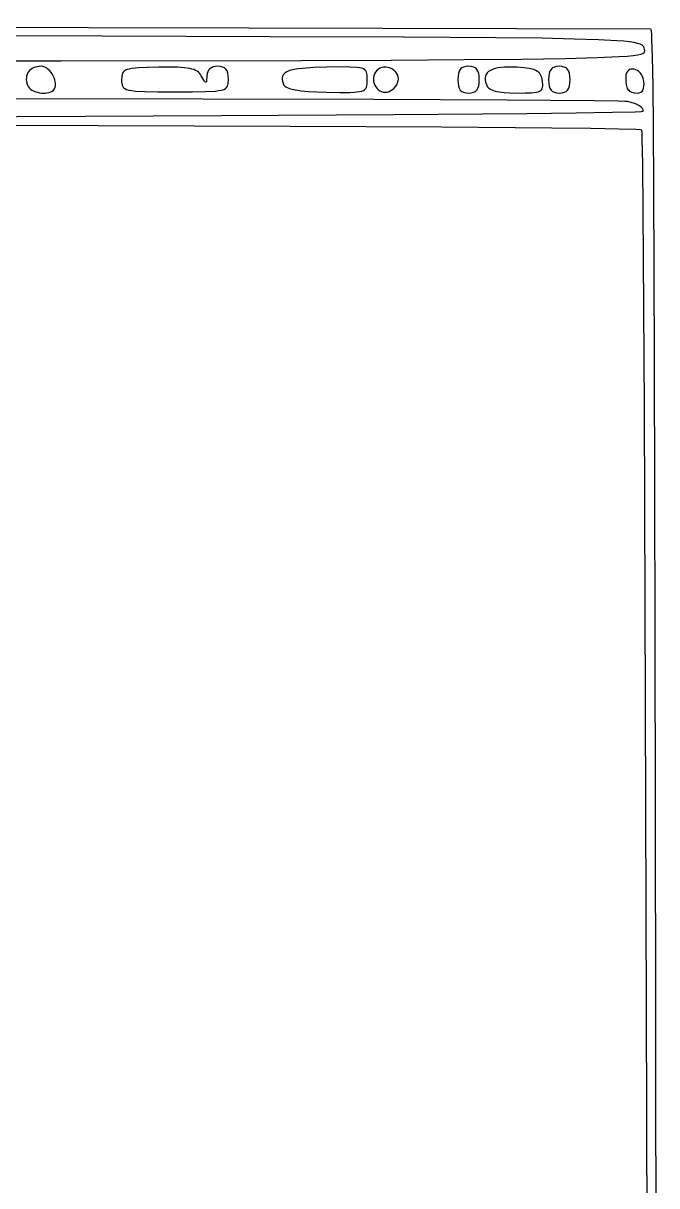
# Model space of a CAD drawing. Header units: millimetres. Extents: x -4.58 to 1.11, y 0.34 to 8.32.
# Drawn here: x -0.205 to 1.114, y 5.903 to 8.323 of the extents above; entities that cross this region are included whole.
import ezdxf

# ---------------------------------------------------------------- set-up
doc = ezdxf.new("R2010")
doc.units = ezdxf.units.MM

msp = doc.modelspace()

# ---------------------------------------------------------------- linework, layer by layer
at = {"flags": 128}
for points in [[(-4.581667, 1.453139), (-4.574238, 5.087635), (-4.569544, 7.208322), (-4.566944, 8.258736), (-4.566667, 8.323028), (-1.736111, 8.317444), (0.26479, 8.31338), (1.100639, 8.311472), (1.101006, 8.311191), (1.101364, 8.310339), (1.102049, 8.3066), (1.102698, 8.299617), (1.103312, 8.288752), (1.104442, 8.252815), (1.105453, 8.193675), (1.106362, 8.106221), (1.107184, 7.985338), (1.108623, 7.622835), (1.109893, 7.065263), (1.111113, 6.271716), (1.113889, 3.813083)], [(1.088889, 8.265514), (1.088688, 8.268993), (1.087916, 8.272082), (1.086319, 8.274812), (1.083643, 8.277214), (1.079634, 8.27932), (1.074039, 8.28116), (1.066604, 8.282765), (1.057075, 8.284168), (1.045198, 8.2854), (1.030719, 8.28649), (0.992942, 8.288375), (0.941712, 8.290073), (0.875, 8.291833), (0.778911, 8.292939), (0.586576, 8.294028), (0.309546, 8.295072), (-0.040625, 8.296043), (-0.91418, 8.297656), (-1.941667, 8.298639)], [(-1.727778, 8.2445), (-0.816213, 8.244574), (-0.12607, 8.244918), (0.373437, 8.245762), (0.561322, 8.246443), (0.713092, 8.247335), (0.832595, 8.248467), (0.92368, 8.249867), (0.990194, 8.251565), (1.035986, 8.253588), (1.052313, 8.254731), (1.064903, 8.255966), (1.074236, 8.257297), (1.080794, 8.258727), (1.085057, 8.26026), (1.087506, 8.2619), (1.088623, 8.26365), (1.088889, 8.265514)], [(-0.141944, 8.183972), (-0.139898, 8.186644), (-0.138548, 8.189782), (-0.137848, 8.193298), (-0.137753, 8.197105), (-0.138217, 8.201114), (-0.139196, 8.205236), (-0.140644, 8.209385), (-0.142516, 8.21347), (-0.144766, 8.217406), (-0.147349, 8.221103), (-0.15022, 8.224472), (-0.153333, 8.227427), (-0.156644, 8.229879), (-0.160106, 8.231739), (-0.163675, 8.23292), (-0.167306, 8.233333), (-0.17174, 8.233133), (-0.175882, 8.232544), (-0.17972, 8.231586), (-0.183239, 8.230276), (-0.186426, 8.228633), (-0.189268, 8.226676), (-0.191752, 8.224424), (-0.193865, 8.221894), (-0.195592, 8.219106), (-0.19692, 8.216077), (-0.197837, 8.212827), (-0.198329, 8.209374), (-0.198382, 8.205737), (-0.197984, 8.201933), (-0.19712, 8.197983), (-0.195778, 8.193903), (-0.194313, 8.19106), (-0.192237, 8.188447), (-0.189626, 8.186078), (-0.186556, 8.183968), (-0.183105, 8.182131), (-0.179349, 8.18058), (-0.175365, 8.17933), (-0.171231, 8.178396), (-0.167022, 8.177791), (-0.162817, 8.177529), (-0.158691, 8.177626), (-0.154721, 8.178094), (-0.150985, 8.178949), (-0.147559, 8.180204), (-0.14452, 8.181874), (-0.141944, 8.183972)], [(0.222222, 8.206889), (0.221924, 8.213488), (0.221, 8.219048), (0.21941, 8.223618), (0.217111, 8.227247), (0.214063, 8.229983), (0.210222, 8.231877), (0.205549, 8.232977), (0.2, 8.233333), (0.195127, 8.232987), (0.190757, 8.231971), (0.186931, 8.230323), (0.183691, 8.22808), (0.18108, 8.225278), (0.179141, 8.221954), (0.177915, 8.218146), (0.177444, 8.213889), (0.176993, 8.203555), (0.17644, 8.200962), (0.176032, 8.200308), (0.175519, 8.200082), (0.174119, 8.200912), (0.172126, 8.203449), (0.165917, 8.213639), (0.164117, 8.21641), (0.162078, 8.218908), (0.159743, 8.221144), (0.157058, 8.223129), (0.153967, 8.224875), (0.150415, 8.226391), (0.146347, 8.227689), (0.141707, 8.228781), (0.130489, 8.230389), (0.116321, 8.231303), (0.098759, 8.231611), (0.077361, 8.231403), (0.053313, 8.230842), (0.034822, 8.229997), (0.021164, 8.228623), (0.01592, 8.22766), (0.011613, 8.226472), (0.008152, 8.22503), (0.005446, 8.223301), (0.003404, 8.221256), (0.001937, 8.218864), (0.000954, 8.216093), (0.000364, 8.212915), (0, 8.205208), (0.000067, 8.20098), (0.000365, 8.197262), (0.001041, 8.194021), (0.002242, 8.191226), (0.004115, 8.188842), (0.006808, 8.186838), (0.010466, 8.185181), (0.015238, 8.183837), (0.021269, 8.182774), (0.028708, 8.181959), (0.048393, 8.180943), (0.075469, 8.180525), (0.111111, 8.180444), (0.147356, 8.18051), (0.174714, 8.180906), (0.194436, 8.181931), (0.201824, 8.182771), (0.207771, 8.18388), (0.212433, 8.185295), (0.215967, 8.187053), (0.218529, 8.189191), (0.220275, 8.191747), (0.221361, 8.194758), (0.221944, 8.19826), (0.222222, 8.206889)], [(0.511111, 8.205556), (0.510883, 8.214499), (0.510425, 8.218127), (0.509582, 8.221241), (0.50824, 8.223875), (0.506282, 8.226067), (0.503593, 8.227852), (0.500057, 8.229266), (0.495559, 8.230344), (0.489981, 8.231124), (0.475129, 8.231929), (0.454573, 8.231968), (0.427389, 8.231528), (0.399112, 8.230653), (0.376571, 8.229097), (0.367312, 8.22801), (0.35932, 8.226686), (0.35254, 8.225104), (0.346917, 8.223241), (0.342394, 8.221077), (0.338917, 8.218588), (0.33643, 8.215753), (0.334877, 8.212549), (0.334204, 8.208955), (0.334354, 8.204949), (0.335272, 8.200508), (0.336903, 8.195611), (0.337901, 8.193818), (0.339483, 8.192136), (0.341657, 8.190564), (0.344428, 8.189101), (0.347804, 8.187745), (0.351791, 8.186496), (0.361627, 8.184311), (0.373989, 8.182537), (0.388932, 8.181164), (0.40651, 8.180183), (0.426778, 8.179583), (0.454176, 8.179138), (0.474888, 8.179173), (0.48303, 8.179459), (0.489851, 8.179974), (0.495467, 8.180752), (0.499997, 8.18183), (0.503556, 8.183243), (0.506261, 8.185028), (0.50823, 8.187221), (0.509579, 8.189857), (0.510424, 8.192972), (0.510884, 8.196603), (0.511111, 8.205556)], [(0.575694, 8.202931), (0.576108, 8.207141), (0.575741, 8.21114), (0.574671, 8.214891), (0.572972, 8.218357), (0.570721, 8.221501), (0.567993, 8.224287), (0.564863, 8.226679), (0.561408, 8.228641), (0.557702, 8.230135), (0.553822, 8.231125), (0.549843, 8.231575), (0.545841, 8.231448), (0.541891, 8.230708), (0.538069, 8.229319), (0.53445, 8.227243), (0.531111, 8.224444), (0.52831, 8.221105), (0.526232, 8.217486), (0.524841, 8.213663), (0.524099, 8.209713), (0.523971, 8.205709), (0.52442, 8.20173), (0.52541, 8.197849), (0.526903, 8.194142), (0.528863, 8.190686), (0.531255, 8.187556), (0.534041, 8.184828), (0.537185, 8.182577), (0.540651, 8.180879), (0.544401, 8.17981), (0.5484, 8.179446), (0.552611, 8.179861), (0.556577, 8.181002), (0.560423, 8.182831), (0.564054, 8.185252), (0.567377, 8.188172), (0.570296, 8.191494), (0.572719, 8.195125), (0.574549, 8.198969), (0.575694, 8.202931)], [(0.744444, 8.205556), (0.744158, 8.212595), (0.743263, 8.218486), (0.741709, 8.223292), (0.739443, 8.22708), (0.738027, 8.228612), (0.736413, 8.229913), (0.732567, 8.231856), (0.727855, 8.232975), (0.722222, 8.233333), (0.71659, 8.232975), (0.711877, 8.231856), (0.708032, 8.229913), (0.706418, 8.228612), (0.705002, 8.22708), (0.702736, 8.223292), (0.701181, 8.218486), (0.700287, 8.212595), (0.7, 8.205556), (0.700287, 8.198512), (0.701181, 8.19262), (0.702736, 8.187813), (0.705002, 8.184026), (0.706418, 8.182495), (0.708032, 8.181195), (0.711877, 8.179253), (0.71659, 8.178136), (0.722222, 8.177778), (0.727855, 8.178136), (0.732567, 8.179253), (0.736413, 8.181195), (0.738027, 8.182495), (0.739443, 8.184026), (0.741709, 8.187813), (0.743263, 8.19262), (0.744158, 8.198512), (0.744444, 8.205556)], [(0.875778, 8.202778), (0.874351, 8.209887), (0.873345, 8.212923), (0.872092, 8.215641), (0.870551, 8.218063), (0.868685, 8.22021), (0.866455, 8.222104), (0.863819, 8.223766), (0.860741, 8.225217), (0.85718, 8.226478), (0.848454, 8.228518), (0.837327, 8.230056), (0.823486, 8.231264), (0.813956, 8.231783), (0.80515, 8.231926), (0.797069, 8.231693), (0.789717, 8.231087), (0.783097, 8.230108), (0.77721, 8.228758), (0.77206, 8.227039), (0.767649, 8.224951), (0.76398, 8.222498), (0.761056, 8.219679), (0.758878, 8.216496), (0.757451, 8.212951), (0.756776, 8.209046), (0.756856, 8.204781), (0.757694, 8.200159), (0.759292, 8.195181), (0.760351, 8.1929), (0.761719, 8.1908), (0.763412, 8.188876), (0.765446, 8.187123), (0.767838, 8.185538), (0.770607, 8.184114), (0.777337, 8.181734), (0.785771, 8.179948), (0.796046, 8.178718), (0.808294, 8.178007), (0.822653, 8.177778), (0.840119, 8.177904), (0.853528, 8.178432), (0.863361, 8.179591), (0.867087, 8.180477), (0.870101, 8.181606), (0.872461, 8.183006), (0.87423, 8.184705), (0.875466, 8.186732), (0.876231, 8.189116), (0.876584, 8.191883), (0.876586, 8.195064), (0.875778, 8.202778)], [(0.933333, 8.205556), (0.933047, 8.212595), (0.932152, 8.218486), (0.930598, 8.223292), (0.928332, 8.22708), (0.926915, 8.228612), (0.925302, 8.229913), (0.921456, 8.231856), (0.916743, 8.232975), (0.911111, 8.233333), (0.905479, 8.232975), (0.900766, 8.231856), (0.89692, 8.229913), (0.895307, 8.228612), (0.893891, 8.22708), (0.891624, 8.223292), (0.89007, 8.218486), (0.889176, 8.212595), (0.888889, 8.205556), (0.889176, 8.198512), (0.89007, 8.19262), (0.891624, 8.187813), (0.893891, 8.184026), (0.895307, 8.182495), (0.89692, 8.181195), (0.900766, 8.179253), (0.905479, 8.178136), (0.911111, 8.177778), (0.916743, 8.178136), (0.921456, 8.179253), (0.925302, 8.181195), (0.926915, 8.182495), (0.928332, 8.184026), (0.930598, 8.187813), (0.932152, 8.19262), (0.933047, 8.198512), (0.933333, 8.205556)], [(1.086889, 8.202778), (1.085831, 8.207715), (1.084192, 8.212154), (1.082057, 8.216076), (1.079516, 8.219461), (1.076656, 8.222289), (1.073565, 8.224542), (1.070331, 8.226199), (1.067042, 8.227241), (1.063785, 8.227649), (1.060648, 8.227404), (1.05772, 8.226485), (1.055088, 8.224873), (1.05284, 8.22255), (1.051064, 8.219494), (1.049847, 8.215688), (1.049278, 8.211111), (1.049247, 8.202677), (1.049985, 8.195614), (1.051546, 8.189846), (1.052653, 8.187425), (1.053986, 8.185299), (1.055553, 8.183458), (1.057361, 8.181894), (1.059417, 8.180597), (1.061727, 8.179556), (1.067139, 8.17821), (1.073653, 8.177778), (1.077487, 8.178177), (1.080707, 8.17937), (1.083308, 8.181348), (1.085286, 8.184106), (1.086638, 8.187635), (1.087358, 8.191928), (1.087443, 8.196978), (1.086889, 8.202778)], [(1.085625, 8.140181), (1.085858, 8.141483), (1.085718, 8.142823), (1.084387, 8.145571), (1.081762, 8.148345), (1.077974, 8.151064), (1.073152, 8.153649), (1.067428, 8.156018), (1.060931, 8.158093), (1.053792, 8.159792), (1.04769, 8.160217), (1.033867, 8.160629), (0.984049, 8.161413), (0.802713, 8.162823), (0.525743, 8.164021), (0.169095, 8.165006), (-0.719403, 8.166337), (-1.735122, 8.166811)], [(-1.722267, 8.124592), (-1.198789, 8.125738), (-0.691809, 8.127175), (-0.217721, 8.128872), (0.207084, 8.130798), (0.566213, 8.132923), (0.843274, 8.135216), (0.945907, 8.136415), (1.021876, 8.137645), (1.069131, 8.138902), (1.081351, 8.139538), (1.084498, 8.139859), (1.085625, 8.140181)], [(1.103625, 1.43175), (1.096722, 4.760625), (1.093518, 6.054015), (1.089889, 7.114814), (1.088054, 7.523748), (1.086281, 7.833439), (1.084624, 8.030191), (1.083856, 8.081934), (1.083491, 8.095398), (1.083139, 8.100306), (1.079812, 8.100948), (1.070661, 8.101571), (1.035029, 8.102764), (0.97653, 8.103881), (0.895451, 8.104924), (0.666707, 8.106776), (0.351097, 8.108313), (-0.049078, 8.109523), (-0.531517, 8.110399), (-1.09392, 8.110932), (-1.733986, 8.111111)]]:
    msp.add_lwpolyline(points, dxfattribs=at)

doc.saveas('drawing.dxf')
